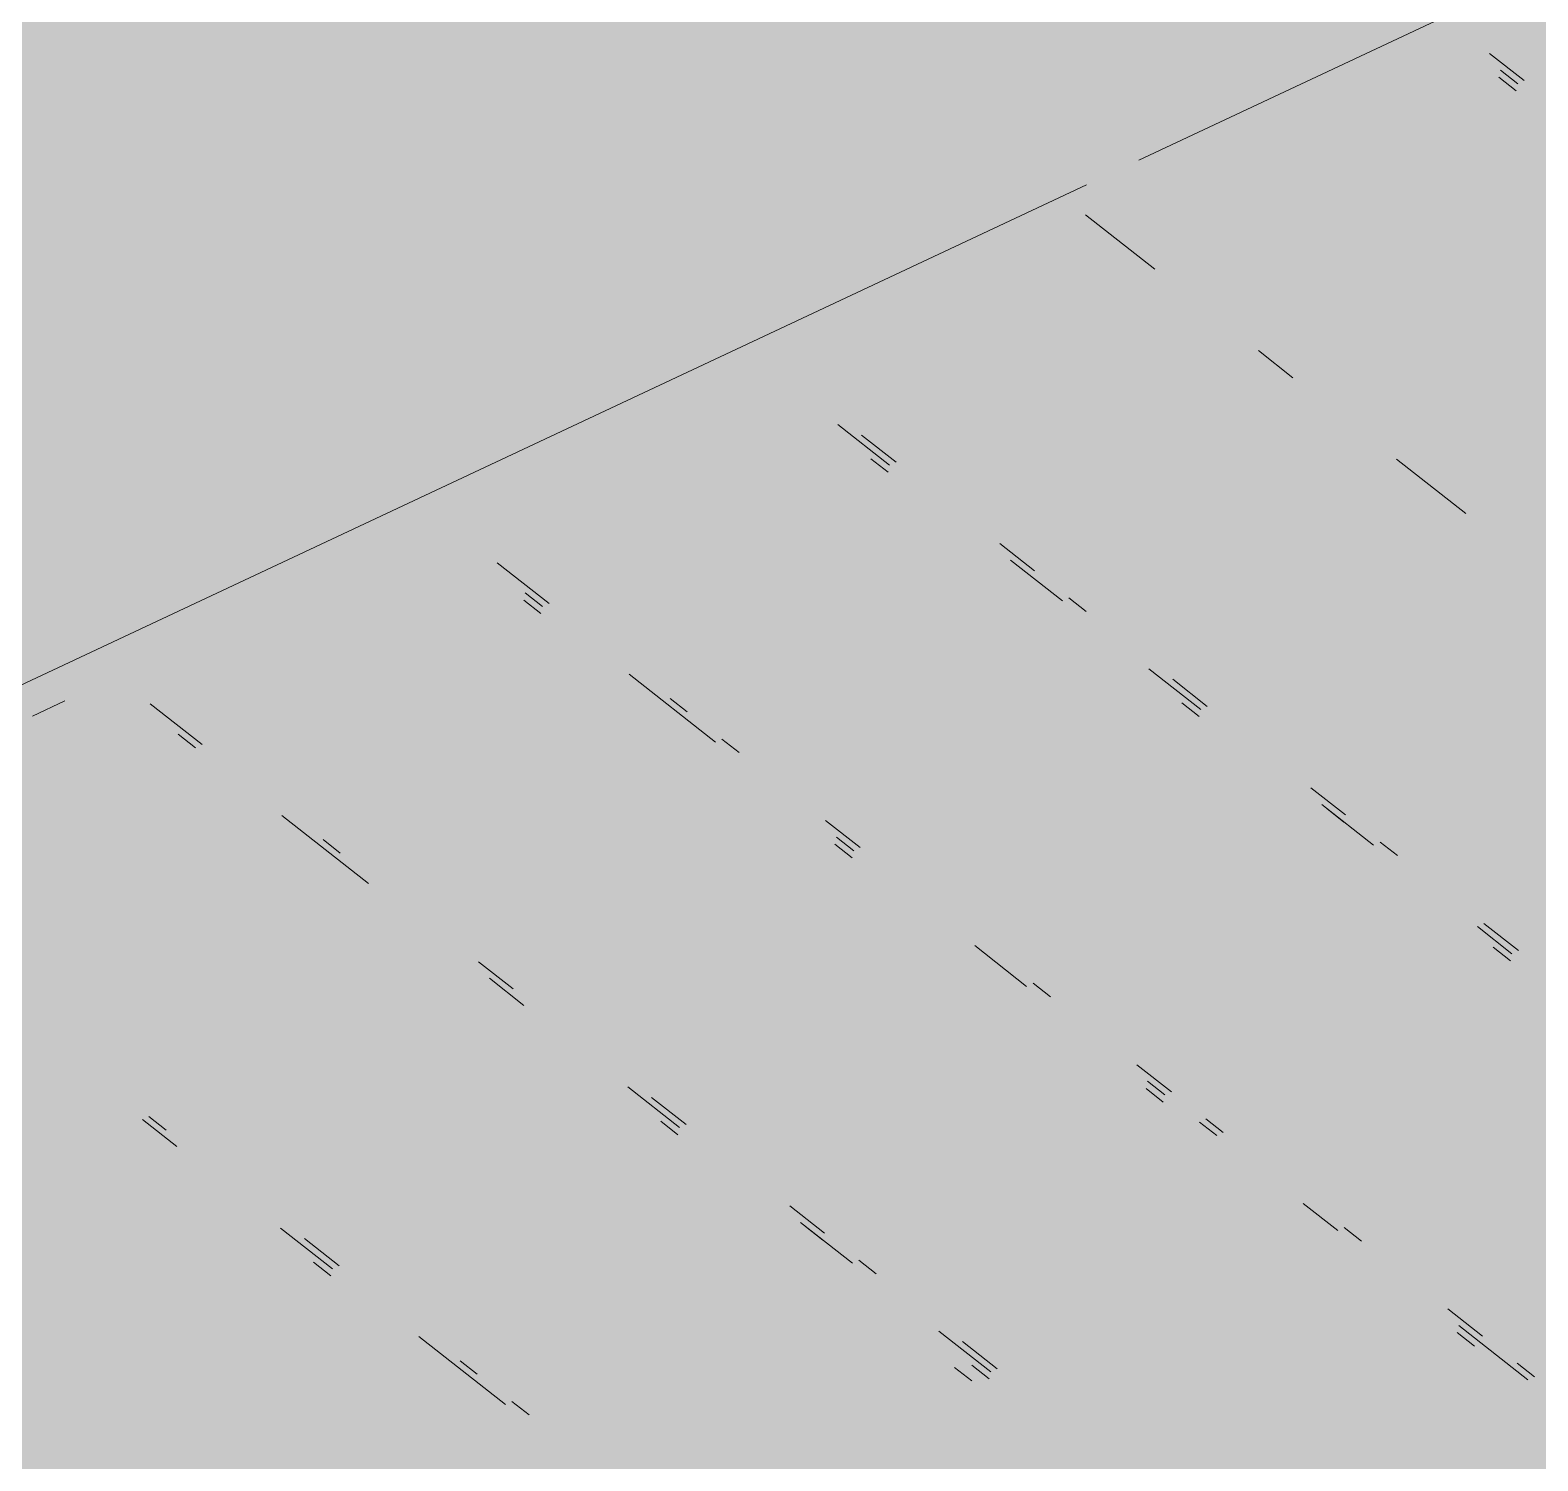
# Model space of a CAD drawing. Header units: millimetres. Extents: x 5 to 1315, y 5 to 292.
# Drawn here: x 1203.657 to 1206.563, y 88.291 to 91.049 of the extents above; entities that cross this region are included whole.
import ezdxf

# ---------------------------------------------------------------- set-up
doc = ezdxf.new("R2010")
doc.units = ezdxf.units.MM
doc.layers.add('EXISTING', color=7, linetype='Continuous')
doc.layers.add('IMAGES', color=7, linetype='Continuous')

# ---------------------------------------------------------------- blocks, each defined once
blk = doc.blocks.new('SHEET_03')
at = {"layer": 'EXISTING', "color": 250, "lineweight": 9}
for p, q in [((305.7942, 90.7988), (309.5934, 92.5824)), ((306.5369, 90.952), (306.4703, 91.0044)), ((306.5214, 90.9325), (306.4881, 90.9586)), ((306.4911, 90.9723), (306.5244, 90.9462)), ((301.9558, 88.9968), (305.693, 90.7513)), ((305.6912, 90.693), (305.8245, 90.5884)), ((306.0244, 90.4314), (306.0911, 90.3791)), ((305.2135, 90.2889), (305.3135, 90.2104)), ((305.326, 90.2163), (305.2593, 90.2686)), ((305.3104, 90.1968), (305.2771, 90.2229)), ((306.291, 90.2222), (306.4243, 90.1175)), ((305.5926, 90.007), (305.5259, 90.0594)), ((304.6569, 89.944), (304.557, 90.0225)), ((305.5468, 90.0273), (305.6467, 89.9489)), ((304.6111, 89.9643), (304.6444, 89.9382)), ((304.6414, 89.9245), (304.6081, 89.9506)), ((305.6926, 89.9286), (305.6592, 89.9547)), ((305.8134, 89.8181), (305.9134, 89.7396)), ((304.8111, 89.8074), (304.9777, 89.6766)), ((305.9259, 89.7454), (305.8592, 89.7978)), ((304.9235, 89.7347), (304.8902, 89.7609)), ((303.661, 89.7266), (303.7234, 89.7559)), ((303.9879, 89.6717), (303.8879, 89.7502)), ((305.9103, 89.7259), (305.877, 89.7521)), ((303.9421, 89.692), (303.9754, 89.6659)), ((305.0235, 89.6563), (304.9902, 89.6824)), ((306.1925, 89.5362), (306.1258, 89.5885)), ((306.1466, 89.5565), (306.2466, 89.478)), ((304.142, 89.5351), (304.3087, 89.4043)), ((305.2568, 89.4732), (305.1902, 89.5255)), ((306.1894, 89.5225), (306.1561, 89.5486)), ((304.2545, 89.4625), (304.2212, 89.4886)), ((305.2413, 89.4536), (305.2079, 89.4798)), ((305.211, 89.4935), (305.2443, 89.4673)), ((306.2924, 89.4577), (306.2591, 89.4839)), ((306.5257, 89.2746), (306.4591, 89.3269)), ((306.4466, 89.321), (306.5132, 89.2687)), ((305.4776, 89.2842), (305.5776, 89.2057)), ((306.5102, 89.255), (306.4769, 89.2812)), ((304.5878, 89.2009), (304.5211, 89.2532)), ((304.542, 89.2212), (304.6086, 89.1688)), ((305.6234, 89.1854), (305.5901, 89.2116)), ((305.8567, 89.0023), (305.79, 89.0546)), ((304.8086, 89.0119), (304.9086, 88.9334)), ((305.8411, 88.9827), (305.8078, 89.0089)), ((305.8109, 89.0226), (305.8442, 88.9964)), ((304.921, 88.9393), (304.8544, 88.9916)), ((303.8729, 88.9489), (303.9396, 88.8966)), ((303.9187, 88.9286), (303.8854, 88.9547)), ((304.9055, 88.9197), (304.8722, 88.9459)), ((305.9109, 88.9441), (305.9442, 88.918)), ((305.9567, 88.9238), (305.9233, 88.95)), ((305.1877, 88.73), (305.121, 88.7823)), ((306.1108, 88.7872), (306.1775, 88.7348)), ((305.1418, 88.7503), (305.2418, 88.6718)), ((305.1846, 88.7163), (305.1513, 88.7425)), ((306.2233, 88.7145), (306.19, 88.7407)), ((304.1395, 88.7396), (304.2395, 88.6611)), ((304.252, 88.667), (304.1854, 88.7193)), ((304.2365, 88.6474), (304.2031, 88.6736)), ((305.2876, 88.6515), (305.2543, 88.6777)), ((306.4566, 88.5314), (306.3899, 88.5838)), ((305.4085, 88.541), (305.5084, 88.4626)), ((306.441, 88.5119), (306.4077, 88.538)), ((306.4108, 88.5517), (306.5441, 88.4471)), ((304.4062, 88.5303), (304.5728, 88.3995)), ((305.5209, 88.4684), (305.4543, 88.5207)), ((304.5186, 88.4577), (304.4853, 88.4839)), ((306.5566, 88.453), (306.5232, 88.4791)), ((305.4717, 88.4448), (305.4384, 88.4709)), ((305.5054, 88.4489), (305.472, 88.475)), ((304.6186, 88.3792), (304.5853, 88.4054))]:
    blk.add_line(p, q, dxfattribs=at)
at = {"layer": 'IMAGES', "color": 7}
for points in [[(302.6327, 91.0014), (306.0055, 91.0014), (302.6327, 91.0978), (306.0055, 91.0978)], [(306.0055, 90.905), (306.1018, 90.905), (306.0055, 91.0978), (306.1018, 91.0978)], [(306.1018, 91.0014), (306.1982, 91.0014), (306.1018, 91.0978), (306.1982, 91.0978)], [(306.1982, 91.0014), (306.2945, 91.0014), (306.1982, 91.0978), (306.2945, 91.0978)], [(306.2945, 91.0014), (306.3909, 91.0014), (306.2945, 91.0978), (306.3909, 91.0978)], [(306.3909, 91.0014), (306.4873, 91.0014), (306.3909, 91.0978), (306.4873, 91.0978)], [(306.4873, 91.0014), (306.5836, 91.0014), (306.4873, 91.0978), (306.5836, 91.0978)], [(302.3436, 90.905), (305.62, 90.905), (302.3436, 91.0014), (305.62, 91.0014)], [(305.62, 90.905), (305.7164, 90.905), (305.62, 91.0014), (305.7164, 91.0014)], [(305.7164, 90.905), (305.8127, 90.905), (305.7164, 91.0014), (305.8127, 91.0014)], [(305.8127, 90.905), (305.9091, 90.905), (305.8127, 91.0014), (305.9091, 91.0014)], [(305.9091, 90.905), (306.0055, 90.905), (305.9091, 91.0014), (306.0055, 91.0014)], [(306.1018, 90.905), (306.1982, 90.905), (306.1018, 91.0014), (306.1982, 91.0014)], [(306.1982, 90.905), (306.2945, 90.905), (306.1982, 91.0014), (306.2945, 91.0014)], [(306.2945, 90.905), (306.4873, 90.905), (306.2945, 91.0014), (306.4873, 91.0014)], [(306.4873, 90.905), (306.5836, 90.905), (306.4873, 91.0014), (306.5836, 91.0014)], [(302.2473, 90.8086), (305.4273, 90.8086), (302.2473, 90.905), (305.4273, 90.905)], [(305.4273, 90.8086), (305.5236, 90.8086), (305.4273, 90.905), (305.5236, 90.905)], [(305.5236, 90.8086), (305.62, 90.8086), (305.5236, 90.905), (305.62, 90.905)], [(305.62, 90.8086), (305.7164, 90.8086), (305.62, 90.905), (305.7164, 90.905)], [(305.7164, 90.8086), (305.8127, 90.8086), (305.7164, 90.905), (305.8127, 90.905)], [(305.8127, 90.8086), (305.9091, 90.8086), (305.8127, 90.905), (305.9091, 90.905)], [(305.9091, 90.8086), (306.0055, 90.8086), (305.9091, 90.905), (306.0055, 90.905)], [(306.0055, 90.8086), (306.1018, 90.8086), (306.0055, 90.905), (306.1018, 90.905)], [(306.1018, 90.8086), (306.1982, 90.8086), (306.1018, 90.905), (306.1982, 90.905)], [(306.1982, 90.8086), (306.2945, 90.8086), (306.1982, 90.905), (306.2945, 90.905)], [(306.2945, 90.8086), (306.4873, 90.8086), (306.2945, 90.905), (306.4873, 90.905)], [(306.4873, 90.8086), (306.5836, 90.8086), (306.4873, 90.905), (306.5836, 90.905)], [(302.0545, 90.7122), (305.2345, 90.7122), (302.0545, 90.8086), (305.2345, 90.8086)], [(305.2345, 90.7122), (305.3309, 90.7122), (305.2345, 90.8086), (305.3309, 90.8086)], [(305.3309, 90.7122), (305.4273, 90.7122), (305.3309, 90.8086), (305.4273, 90.8086)], [(305.4273, 90.7122), (305.5236, 90.7122), (305.4273, 90.8086), (305.5236, 90.8086)], [(305.5236, 90.7122), (305.62, 90.7122), (305.5236, 90.8086), (305.62, 90.8086)], [(305.62, 90.7122), (305.7164, 90.7122), (305.62, 90.8086), (305.7164, 90.8086)], [(305.7164, 90.7122), (305.8127, 90.7122), (305.7164, 90.8086), (305.8127, 90.8086)], [(305.8127, 90.5194), (305.9091, 90.5194), (305.8127, 90.8086), (305.9091, 90.8086)], [(305.9091, 90.7122), (306.0055, 90.7122), (305.9091, 90.8086), (306.0055, 90.8086)], [(306.0055, 90.7122), (306.1018, 90.7122), (306.0055, 90.8086), (306.1018, 90.8086)], [(306.1018, 90.7122), (306.1982, 90.7122), (306.1018, 90.8086), (306.1982, 90.8086)], [(306.1982, 90.6158), (306.68, 90.6158), (306.1982, 90.8086), (306.68, 90.8086)], [(301.7655, 90.6158), (305.0418, 90.6158), (301.7655, 90.7122), (305.0418, 90.7122)], [(305.0418, 90.6158), (305.2345, 90.6158), (305.0418, 90.7122), (305.2345, 90.7122)], [(305.2345, 90.6158), (305.3309, 90.6158), (305.2345, 90.7122), (305.3309, 90.7122)], [(305.3309, 90.6158), (305.4273, 90.6158), (305.3309, 90.7122), (305.4273, 90.7122)], [(305.4273, 90.6158), (305.5236, 90.6158), (305.4273, 90.7122), (305.5236, 90.7122)], [(305.5236, 90.6158), (305.62, 90.6158), (305.5236, 90.7122), (305.62, 90.7122)], [(305.62, 90.6158), (305.7164, 90.6158), (305.62, 90.7122), (305.7164, 90.7122)], [(305.7164, 90.6158), (305.8127, 90.6158), (305.7164, 90.7122), (305.8127, 90.7122)], [(305.9091, 90.6158), (306.0055, 90.6158), (305.9091, 90.7122), (306.0055, 90.7122)], [(306.0055, 90.6158), (306.1982, 90.6158), (306.0055, 90.7122), (306.1982, 90.7122)], [(301.6691, 90.5194), (304.8491, 90.5194), (301.6691, 90.6158), (304.8491, 90.6158)], [(304.8491, 90.5194), (304.9455, 90.5194), (304.8491, 90.6158), (304.9455, 90.6158)], [(304.9455, 90.5194), (305.0418, 90.5194), (304.9455, 90.6158), (305.0418, 90.6158)], [(305.0418, 90.5194), (305.1382, 90.5194), (305.0418, 90.6158), (305.1382, 90.6158)], [(305.1382, 90.5194), (305.2345, 90.5194), (305.1382, 90.6158), (305.2345, 90.6158)], [(305.2345, 90.5194), (305.3309, 90.5194), (305.2345, 90.6158), (305.3309, 90.6158)], [(305.3309, 90.5194), (305.4273, 90.5194), (305.3309, 90.6158), (305.4273, 90.6158)], [(305.4273, 90.5194), (305.62, 90.5194), (305.4273, 90.6158), (305.62, 90.6158)], [(305.62, 90.5194), (305.7164, 90.5194), (305.62, 90.6158), (305.7164, 90.6158)], [(305.7164, 90.5194), (305.8127, 90.5194), (305.7164, 90.6158), (305.8127, 90.6158)], [(305.9091, 90.5194), (306.0055, 90.5194), (305.9091, 90.6158), (306.0055, 90.6158)], [(306.0055, 90.5194), (306.1982, 90.5194), (306.0055, 90.6158), (306.1982, 90.6158)], [(306.1982, 90.5194), (306.2945, 90.5194), (306.1982, 90.6158), (306.2945, 90.6158)], [(306.2945, 90.5194), (306.7764, 90.5194), (306.2945, 90.6158), (306.7764, 90.6158)], [(301.38, 90.423), (304.6564, 90.423), (301.38, 90.5194), (304.6564, 90.5194)], [(304.6564, 90.423), (304.7527, 90.423), (304.6564, 90.5194), (304.7527, 90.5194)], [(304.7527, 90.423), (304.8491, 90.423), (304.7527, 90.5194), (304.8491, 90.5194)], [(304.8491, 90.423), (304.9455, 90.423), (304.8491, 90.5194), (304.9455, 90.5194)], [(304.9455, 90.423), (305.0418, 90.423), (304.9455, 90.5194), (305.0418, 90.5194)], [(305.0418, 90.423), (305.1382, 90.423), (305.0418, 90.5194), (305.1382, 90.5194)], [(305.1382, 90.423), (305.2345, 90.423), (305.1382, 90.5194), (305.2345, 90.5194)], [(305.2345, 90.423), (305.3309, 90.423), (305.2345, 90.5194), (305.3309, 90.5194)], [(305.3309, 90.423), (305.4273, 90.423), (305.3309, 90.5194), (305.4273, 90.5194)], [(305.4273, 90.423), (305.62, 90.423), (305.4273, 90.5194), (305.62, 90.5194)], [(305.62, 90.423), (305.7164, 90.423), (305.62, 90.5194), (305.7164, 90.5194)], [(305.7164, 90.423), (305.8127, 90.423), (305.7164, 90.5194), (305.8127, 90.5194)], [(305.8127, 90.423), (305.9091, 90.423), (305.8127, 90.5194), (305.9091, 90.5194)], [(305.9091, 90.423), (306.0055, 90.423), (305.9091, 90.5194), (306.0055, 90.5194)], [(306.0055, 90.423), (306.1018, 90.423), (306.0055, 90.5194), (306.1018, 90.5194)], [(306.1018, 90.423), (306.1982, 90.423), (306.1018, 90.5194), (306.1982, 90.5194)], [(306.1982, 90.423), (306.2945, 90.423), (306.1982, 90.5194), (306.2945, 90.5194)], [(306.2945, 90.423), (306.4873, 90.423), (306.2945, 90.5194), (306.4873, 90.5194)], [(306.4873, 90.423), (306.8727, 90.423), (306.4873, 90.5194), (306.8727, 90.5194)], [(301.1873, 90.3266), (304.4636, 90.3266), (301.1873, 90.423), (304.4636, 90.423)], [(304.4636, 90.3266), (304.56, 90.3266), (304.4636, 90.423), (304.56, 90.423)], [(304.56, 90.3266), (304.6564, 90.3266), (304.56, 90.423), (304.6564, 90.423)], [(304.6564, 90.3266), (304.7527, 90.3266), (304.6564, 90.423), (304.7527, 90.423)], [(304.7527, 90.3266), (304.8491, 90.3266), (304.7527, 90.423), (304.8491, 90.423)], [(304.8491, 90.3266), (304.9455, 90.3266), (304.8491, 90.423), (304.9455, 90.423)], [(304.9455, 90.3266), (305.0418, 90.3266), (304.9455, 90.423), (305.0418, 90.423)], [(305.0418, 90.3266), (305.1382, 90.3266), (305.0418, 90.423), (305.1382, 90.423)], [(305.1382, 90.3266), (305.2345, 90.3266), (305.1382, 90.423), (305.2345, 90.423)], [(305.2345, 90.3266), (305.4273, 90.3266), (305.2345, 90.423), (305.4273, 90.423)], [(305.4273, 90.3266), (305.8127, 90.3266), (305.4273, 90.423), (305.8127, 90.423)], [(305.8127, 90.3266), (305.9091, 90.3266), (305.8127, 90.423), (305.9091, 90.423)], [(305.9091, 90.3266), (306.0055, 90.3266), (305.9091, 90.423), (306.0055, 90.423)], [(306.0055, 90.3266), (306.1018, 90.3266), (306.0055, 90.423), (306.1018, 90.423)], [(306.1018, 90.3266), (306.1982, 90.3266), (306.1018, 90.423), (306.1982, 90.423)], [(306.1982, 90.3266), (306.2945, 90.3266), (306.1982, 90.423), (306.2945, 90.423)], [(306.2945, 90.3266), (306.3909, 90.3266), (306.2945, 90.423), (306.3909, 90.423)], [(306.3909, 90.3266), (306.4873, 90.3266), (306.3909, 90.423), (306.4873, 90.423)], [(306.4873, 90.3266), (306.5836, 90.3266), (306.4873, 90.423), (306.5836, 90.423)], [(300.9945, 90.2302), (304.1745, 90.2302), (300.9945, 90.3266), (304.1745, 90.3266)], [(304.1745, 90.2302), (304.2709, 90.2302), (304.1745, 90.3266), (304.2709, 90.3266)], [(304.2709, 90.2302), (304.3673, 90.2302), (304.2709, 90.3266), (304.3673, 90.3266)], [(304.3673, 90.2302), (304.4636, 90.2302), (304.3673, 90.3266), (304.4636, 90.3266)], [(304.4636, 90.2302), (304.6564, 90.2302), (304.4636, 90.3266), (304.6564, 90.3266)], [(304.6564, 90.2302), (304.7527, 90.2302), (304.6564, 90.3266), (304.7527, 90.3266)], [(304.7527, 90.2302), (304.8491, 90.2302), (304.7527, 90.3266), (304.8491, 90.3266)], [(304.8491, 90.2302), (304.9455, 90.2302), (304.8491, 90.3266), (304.9455, 90.3266)], [(304.9455, 90.2302), (305.0418, 90.2302), (304.9455, 90.3266), (305.0418, 90.3266)], [(305.0418, 90.2302), (305.1382, 90.2302), (305.0418, 90.3266), (305.1382, 90.3266)], [(305.1382, 90.2302), (305.3309, 90.2302), (305.1382, 90.3266), (305.3309, 90.3266)], [(305.3309, 90.2302), (305.4273, 90.2302), (305.3309, 90.3266), (305.4273, 90.3266)], [(305.4273, 90.2302), (305.9091, 90.2302), (305.4273, 90.3266), (305.9091, 90.3266)], [(305.9091, 90.2302), (306.0055, 90.2302), (305.9091, 90.3266), (306.0055, 90.3266)], [(306.0055, 90.2302), (306.1018, 90.2302), (306.0055, 90.3266), (306.1018, 90.3266)], [(306.1018, 90.2302), (306.1982, 90.2302), (306.1018, 90.3266), (306.1982, 90.3266)], [(306.1982, 90.2302), (306.4873, 90.2302), (306.1982, 90.3266), (306.4873, 90.3266)], [(306.4873, 90.2302), (306.5836, 90.2302), (306.4873, 90.3266), (306.5836, 90.3266)], [(300.8018, 90.1338), (303.9818, 90.1338), (300.8018, 90.2302), (303.9818, 90.2302)], [(303.9818, 90.1338), (304.0782, 90.1338), (303.9818, 90.2302), (304.0782, 90.2302)], [(304.0782, 90.1338), (304.1745, 90.1338), (304.0782, 90.2302), (304.1745, 90.2302)], [(304.1745, 90.1338), (304.2709, 90.1338), (304.1745, 90.2302), (304.2709, 90.2302)], [(304.2709, 90.1338), (304.3673, 90.1338), (304.2709, 90.2302), (304.3673, 90.2302)], [(304.3673, 90.1338), (304.4636, 90.1338), (304.3673, 90.2302), (304.4636, 90.2302)], [(304.4636, 90.1338), (304.56, 90.1338), (304.4636, 90.2302), (304.56, 90.2302)], [(304.56, 90.1338), (304.6564, 90.1338), (304.56, 90.2302), (304.6564, 90.2302)], [(304.6564, 90.1338), (304.8491, 90.1338), (304.6564, 90.2302), (304.8491, 90.2302)], [(304.8491, 90.1338), (305.0418, 90.1338), (304.8491, 90.2302), (305.0418, 90.2302)], [(305.0418, 90.1338), (305.2345, 90.1338), (305.0418, 90.2302), (305.2345, 90.2302)], [(305.2345, 90.1338), (305.4273, 90.1338), (305.2345, 90.2302), (305.4273, 90.2302)], [(305.4273, 90.1338), (305.5236, 90.1338), (305.4273, 90.2302), (305.5236, 90.2302)], [(305.5236, 90.1338), (305.62, 90.1338), (305.5236, 90.2302), (305.62, 90.2302)], [(305.62, 90.1338), (306.1018, 90.1338), (305.62, 90.2302), (306.1018, 90.2302)], [(306.1018, 90.1338), (306.1982, 90.1338), (306.1018, 90.2302), (306.1982, 90.2302)], [(306.1982, 90.1338), (306.2945, 90.1338), (306.1982, 90.2302), (306.2945, 90.2302)], [(306.2945, 90.1338), (306.3909, 90.1338), (306.2945, 90.2302), (306.3909, 90.2302)], [(306.3909, 90.1338), (306.4873, 90.1338), (306.3909, 90.2302), (306.4873, 90.2302)], [(306.4873, 90.1338), (306.5836, 90.1338), (306.4873, 90.2302), (306.5836, 90.2302)], [(300.5127, 90.0374), (303.7891, 90.0374), (300.5127, 90.1338), (303.7891, 90.1338)], [(303.7891, 90.0374), (303.8855, 90.0374), (303.7891, 90.1338), (303.8855, 90.1338)], [(303.8855, 90.0374), (303.9818, 90.0374), (303.8855, 90.1338), (303.9818, 90.1338)], [(303.9818, 90.0374), (304.1745, 90.0374), (303.9818, 90.1338), (304.1745, 90.1338)], [(304.1745, 90.0374), (304.2709, 90.0374), (304.1745, 90.1338), (304.2709, 90.1338)], [(304.2709, 90.0374), (304.3673, 90.0374), (304.2709, 90.1338), (304.3673, 90.1338)], [(304.3673, 90.0374), (304.4636, 90.0374), (304.3673, 90.1338), (304.4636, 90.1338)], [(304.4636, 90.0374), (304.56, 90.0374), (304.4636, 90.1338), (304.56, 90.1338)], [(304.56, 90.0374), (304.6564, 90.0374), (304.56, 90.1338), (304.6564, 90.1338)], [(304.6564, 90.0374), (304.7527, 90.0374), (304.6564, 90.1338), (304.7527, 90.1338)], [(304.7527, 90.0374), (305.2345, 90.0374), (304.7527, 90.1338), (305.2345, 90.1338)], [(305.2345, 90.0374), (305.3309, 90.0374), (305.2345, 90.1338), (305.3309, 90.1338)], [(305.3309, 90.0374), (305.4273, 90.0374), (305.3309, 90.1338), (305.4273, 90.1338)], [(305.4273, 90.0374), (305.62, 90.0374), (305.4273, 90.1338), (305.62, 90.1338)], [(305.62, 90.0374), (305.7164, 90.0374), (305.62, 90.1338), (305.7164, 90.1338)], [(305.7164, 90.0374), (306.1982, 90.0374), (305.7164, 90.1338), (306.1982, 90.1338)], [(306.1982, 90.0374), (306.2945, 90.0374), (306.1982, 90.1338), (306.2945, 90.1338)], [(306.2945, 90.0374), (306.3909, 90.0374), (306.2945, 90.1338), (306.3909, 90.1338)], [(306.3909, 90.0374), (306.4873, 90.0374), (306.3909, 90.1338), (306.4873, 90.1338)], [(306.4873, 90.0374), (306.5836, 90.0374), (306.4873, 90.1338), (306.5836, 90.1338)], [(303.5964, 89.941), (303.7891, 89.941), (303.5964, 90.0374), (303.7891, 90.0374)], [(303.7891, 89.941), (303.8855, 89.941), (303.7891, 90.0374), (303.8855, 90.0374)], [(303.8855, 89.941), (304.0782, 89.941), (303.8855, 90.0374), (304.0782, 90.0374)], [(304.0782, 89.941), (304.1745, 89.941), (304.0782, 90.0374), (304.1745, 90.0374)], [(304.1745, 89.941), (304.2709, 89.941), (304.1745, 90.0374), (304.2709, 90.0374)], [(304.2709, 89.941), (304.4636, 89.941), (304.2709, 90.0374), (304.4636, 90.0374)], [(304.4636, 89.941), (304.56, 89.941), (304.4636, 90.0374), (304.56, 90.0374)], [(304.56, 89.941), (304.6564, 89.941), (304.56, 90.0374), (304.6564, 90.0374)], [(304.6564, 89.941), (304.7527, 89.941), (304.6564, 90.0374), (304.7527, 90.0374)], [(304.7527, 89.941), (304.8491, 89.941), (304.7527, 90.0374), (304.8491, 90.0374)], [(304.8491, 89.941), (305.3309, 89.941), (304.8491, 90.0374), (305.3309, 90.0374)], [(305.3309, 89.941), (305.4273, 89.941), (305.3309, 90.0374), (305.4273, 90.0374)], [(305.4273, 89.941), (305.5236, 89.941), (305.4273, 90.0374), (305.5236, 90.0374)], [(305.5236, 89.941), (305.7164, 89.941), (305.5236, 90.0374), (305.7164, 90.0374)], [(305.7164, 89.941), (305.8127, 89.941), (305.7164, 90.0374), (305.8127, 90.0374)], [(305.8127, 89.941), (306.2945, 89.941), (305.8127, 90.0374), (306.2945, 90.0374)], [(306.2945, 89.941), (306.3909, 89.941), (306.2945, 90.0374), (306.3909, 90.0374)], [(306.3909, 89.941), (306.4873, 89.941), (306.3909, 90.0374), (306.4873, 90.0374)], [(306.4873, 89.941), (306.5836, 89.941), (306.4873, 90.0374), (306.5836, 90.0374)], [(303.5964, 89.8446), (303.7891, 89.8446), (303.5964, 89.941), (303.7891, 89.941)], [(303.7891, 89.8446), (303.9818, 89.8446), (303.7891, 89.941), (303.9818, 89.941)], [(303.9818, 89.8446), (304.0782, 89.8446), (303.9818, 89.941), (304.0782, 89.941)], [(304.0782, 89.8446), (304.1745, 89.8446), (304.0782, 89.941), (304.1745, 89.941)], [(304.1745, 89.8446), (304.2709, 89.8446), (304.1745, 89.941), (304.2709, 89.941)], [(304.2709, 89.8446), (304.3673, 89.8446), (304.2709, 89.941), (304.3673, 89.941)], [(304.3673, 89.8446), (304.4636, 89.8446), (304.3673, 89.941), (304.4636, 89.941)], [(304.4636, 89.8446), (304.56, 89.8446), (304.4636, 89.941), (304.56, 89.941)], [(304.56, 89.8446), (304.7527, 89.8446), (304.56, 89.941), (304.7527, 89.941)], [(304.7527, 89.8446), (304.8491, 89.8446), (304.7527, 89.941), (304.8491, 89.941)], [(304.8491, 89.8446), (304.9455, 89.8446), (304.8491, 89.941), (304.9455, 89.941)], [(304.9455, 89.8446), (305.4273, 89.8446), (304.9455, 89.941), (305.4273, 89.941)], [(305.4273, 89.8446), (305.5236, 89.8446), (305.4273, 89.941), (305.5236, 89.941)], [(305.5236, 89.8446), (305.62, 89.8446), (305.5236, 89.941), (305.62, 89.941)], [(305.62, 89.8446), (305.8127, 89.8446), (305.62, 89.941), (305.8127, 89.941)], [(305.8127, 89.8446), (305.9091, 89.8446), (305.8127, 89.941), (305.9091, 89.941)], [(305.9091, 89.8446), (306.0055, 89.8446), (305.9091, 89.941), (306.0055, 89.941)], [(306.0055, 89.8446), (306.3909, 89.8446), (306.0055, 89.941), (306.3909, 89.941)], [(306.3909, 89.8446), (306.4873, 89.8446), (306.3909, 89.941), (306.4873, 89.941)], [(306.4873, 89.8446), (306.5836, 89.8446), (306.4873, 89.941), (306.5836, 89.941)], [(303.5964, 89.7482), (303.6927, 89.7482), (303.5964, 89.8446), (303.6927, 89.8446)], [(303.6927, 89.7482), (303.7891, 89.7482), (303.6927, 89.8446), (303.7891, 89.8446)], [(303.7891, 89.7482), (303.9818, 89.7482), (303.7891, 89.8446), (303.9818, 89.8446)], [(303.9818, 89.7482), (304.0782, 89.7482), (303.9818, 89.8446), (304.0782, 89.8446)], [(304.0782, 89.7482), (304.1745, 89.7482), (304.0782, 89.8446), (304.1745, 89.8446)], [(304.1745, 89.7482), (304.56, 89.7482), (304.1745, 89.8446), (304.56, 89.8446)], [(304.56, 89.7482), (304.6564, 89.7482), (304.56, 89.8446), (304.6564, 89.8446)], [(304.6564, 89.7482), (304.7527, 89.7482), (304.6564, 89.8446), (304.7527, 89.8446)], [(304.7527, 89.7482), (304.8491, 89.7482), (304.7527, 89.8446), (304.8491, 89.8446)], [(304.8491, 89.7482), (304.9455, 89.7482), (304.8491, 89.8446), (304.9455, 89.8446)], [(304.9455, 89.7482), (305.62, 89.7482), (304.9455, 89.8446), (305.62, 89.8446)], [(305.62, 89.7482), (305.7164, 89.7482), (305.62, 89.8446), (305.7164, 89.8446)], [(305.7164, 89.7482), (305.8127, 89.7482), (305.7164, 89.8446), (305.8127, 89.8446)], [(305.8127, 89.7482), (305.9091, 89.7482), (305.8127, 89.8446), (305.9091, 89.8446)], [(305.9091, 89.7482), (306.0055, 89.7482), (305.9091, 89.8446), (306.0055, 89.8446)], [(306.0055, 89.7482), (306.1018, 89.7482), (306.0055, 89.8446), (306.1018, 89.8446)], [(306.1018, 89.7482), (306.5836, 89.7482), (306.1018, 89.8446), (306.5836, 89.8446)], [(303.5964, 89.6518), (303.6927, 89.6518), (303.5964, 89.7482), (303.6927, 89.7482)], [(303.6927, 89.6518), (303.7891, 89.6518), (303.6927, 89.7482), (303.7891, 89.7482)], [(303.7891, 89.6518), (303.8855, 89.6518), (303.7891, 89.7482), (303.8855, 89.7482)], [(303.8855, 89.6518), (303.9818, 89.6518), (303.8855, 89.7482), (303.9818, 89.7482)], [(303.9818, 89.6518), (304.0782, 89.6518), (303.9818, 89.7482), (304.0782, 89.7482)], [(304.0782, 89.6518), (304.1745, 89.6518), (304.0782, 89.7482), (304.1745, 89.7482)], [(304.1745, 89.6518), (304.8491, 89.6518), (304.1745, 89.7482), (304.8491, 89.7482)], [(304.8491, 89.6518), (305.0418, 89.6518), (304.8491, 89.7482), (305.0418, 89.7482)], [(305.0418, 89.6518), (305.1382, 89.6518), (305.0418, 89.7482), (305.1382, 89.7482)], [(305.1382, 89.6518), (305.2345, 89.6518), (305.1382, 89.7482), (305.2345, 89.7482)], [(305.2345, 89.6518), (305.7164, 89.6518), (305.2345, 89.7482), (305.7164, 89.7482)], [(305.7164, 89.6518), (305.8127, 89.6518), (305.7164, 89.7482), (305.8127, 89.7482)], [(305.8127, 89.6518), (305.9091, 89.6518), (305.8127, 89.7482), (305.9091, 89.7482)], [(305.9091, 89.6518), (306.0055, 89.6518), (305.9091, 89.7482), (306.0055, 89.7482)], [(306.0055, 89.6518), (306.1018, 89.6518), (306.0055, 89.7482), (306.1018, 89.7482)], [(306.1018, 89.6518), (306.1982, 89.6518), (306.1018, 89.7482), (306.1982, 89.7482)], [(306.1982, 89.6518), (306.68, 89.6518), (306.1982, 89.7482), (306.68, 89.7482)], [(303.5964, 89.5554), (303.6927, 89.5554), (303.5964, 89.6518), (303.6927, 89.6518)], [(303.6927, 89.5554), (303.7891, 89.5554), (303.6927, 89.6518), (303.7891, 89.6518)], [(303.7891, 89.5554), (303.8855, 89.5554), (303.7891, 89.6518), (303.8855, 89.6518)], [(303.8855, 89.5554), (303.9818, 89.5554), (303.8855, 89.6518), (303.9818, 89.6518)], [(303.9818, 89.5554), (304.0782, 89.5554), (303.9818, 89.6518), (304.0782, 89.6518)], [(304.0782, 89.5554), (304.1745, 89.5554), (304.0782, 89.6518), (304.1745, 89.6518)], [(304.1745, 89.5554), (304.2709, 89.5554), (304.1745, 89.6518), (304.2709, 89.6518)], [(304.2709, 89.5554), (304.3673, 89.5554), (304.2709, 89.6518), (304.3673, 89.6518)], [(304.3673, 89.5554), (304.8491, 89.5554), (304.3673, 89.6518), (304.8491, 89.6518)], [(304.8491, 89.5554), (304.9455, 89.5554), (304.8491, 89.6518), (304.9455, 89.6518)], [(304.9455, 89.5554), (305.0418, 89.5554), (304.9455, 89.6518), (305.0418, 89.6518)], [(305.0418, 89.5554), (305.1382, 89.5554), (305.0418, 89.6518), (305.1382, 89.6518)], [(305.1382, 89.5554), (305.2345, 89.5554), (305.1382, 89.6518), (305.2345, 89.6518)], [(305.2345, 89.5554), (305.8127, 89.5554), (305.2345, 89.6518), (305.8127, 89.6518)], [(305.8127, 89.5554), (305.9091, 89.5554), (305.8127, 89.6518), (305.9091, 89.6518)], [(305.9091, 89.5554), (306.0055, 89.5554), (305.9091, 89.6518), (306.0055, 89.6518)], [(306.0055, 89.5554), (306.1982, 89.5554), (306.0055, 89.6518), (306.1982, 89.6518)], [(306.1982, 89.5554), (306.2945, 89.5554), (306.1982, 89.6518), (306.2945, 89.6518)], [(306.2945, 89.5554), (306.3909, 89.5554), (306.2945, 89.6518), (306.3909, 89.6518)], [(306.3909, 89.5554), (306.8727, 89.5554), (306.3909, 89.6518), (306.8727, 89.6518)], [(303.5964, 89.4589), (303.7891, 89.4589), (303.5964, 89.5554), (303.7891, 89.5554)], [(303.7891, 89.4589), (303.8855, 89.4589), (303.7891, 89.5554), (303.8855, 89.5554)], [(303.8855, 89.4589), (303.9818, 89.4589), (303.8855, 89.5554), (303.9818, 89.5554)], [(303.9818, 89.4589), (304.0782, 89.4589), (303.9818, 89.5554), (304.0782, 89.5554)], [(304.0782, 89.4589), (304.1745, 89.4589), (304.0782, 89.5554), (304.1745, 89.5554)], [(304.1745, 89.4589), (304.2709, 89.4589), (304.1745, 89.5554), (304.2709, 89.5554)], [(304.2709, 89.4589), (304.3673, 89.4589), (304.2709, 89.5554), (304.3673, 89.5554)], [(304.3673, 89.4589), (304.4636, 89.4589), (304.3673, 89.5554), (304.4636, 89.5554)], [(304.4636, 89.4589), (304.9455, 89.4589), (304.4636, 89.5554), (304.9455, 89.5554)], [(304.9455, 89.4589), (305.0418, 89.4589), (304.9455, 89.5554), (305.0418, 89.5554)], [(305.0418, 89.4589), (305.1382, 89.4589), (305.0418, 89.5554), (305.1382, 89.5554)], [(305.1382, 89.4589), (305.3309, 89.4589), (305.1382, 89.5554), (305.3309, 89.5554)], [(305.3309, 89.4589), (305.4273, 89.4589), (305.3309, 89.5554), (305.4273, 89.5554)], [(305.4273, 89.4589), (306.0055, 89.4589), (305.4273, 89.5554), (306.0055, 89.5554)], [(306.0055, 89.4589), (306.1018, 89.4589), (306.0055, 89.5554), (306.1018, 89.5554)], [(306.1018, 89.4589), (306.2945, 89.4589), (306.1018, 89.5554), (306.2945, 89.5554)], [(306.2945, 89.4589), (306.3909, 89.4589), (306.2945, 89.5554), (306.3909, 89.5554)], [(306.3909, 89.4589), (306.4873, 89.4589), (306.3909, 89.5554), (306.4873, 89.5554)], [(306.4873, 89.4589), (306.9691, 89.4589), (306.4873, 89.5554), (306.9691, 89.5554)], [(303.5964, 89.3625), (303.8855, 89.3625), (303.5964, 89.4589), (303.8855, 89.4589)], [(303.8855, 89.3625), (303.9818, 89.3625), (303.8855, 89.4589), (303.9818, 89.4589)], [(303.9818, 89.3625), (304.0782, 89.3625), (303.9818, 89.4589), (304.0782, 89.4589)], [(304.0782, 89.3625), (304.1745, 89.3625), (304.0782, 89.4589), (304.1745, 89.4589)], [(304.1745, 89.3625), (304.2709, 89.3625), (304.1745, 89.4589), (304.2709, 89.4589)], [(304.2709, 89.3625), (304.3673, 89.3625), (304.2709, 89.4589), (304.3673, 89.4589)], [(304.3673, 89.3625), (304.4636, 89.3625), (304.3673, 89.4589), (304.4636, 89.4589)], [(304.4636, 89.3625), (304.56, 89.3625), (304.4636, 89.4589), (304.56, 89.4589)], [(304.56, 89.3625), (305.0418, 89.3625), (304.56, 89.4589), (305.0418, 89.4589)], [(305.0418, 89.3625), (305.1382, 89.3625), (305.0418, 89.4589), (305.1382, 89.4589)], [(305.1382, 89.3625), (305.2345, 89.3625), (305.1382, 89.4589), (305.2345, 89.4589)], [(305.2345, 89.3625), (305.4273, 89.3625), (305.2345, 89.4589), (305.4273, 89.4589)], [(305.4273, 89.3625), (305.62, 89.3625), (305.4273, 89.4589), (305.62, 89.4589)], [(305.62, 89.3625), (306.1018, 89.3625), (305.62, 89.4589), (306.1018, 89.4589)], [(306.1018, 89.3625), (306.1982, 89.3625), (306.1018, 89.4589), (306.1982, 89.4589)], [(306.1982, 89.3625), (306.3909, 89.3625), (306.1982, 89.4589), (306.3909, 89.4589)], [(306.3909, 89.3625), (306.4873, 89.3625), (306.3909, 89.4589), (306.4873, 89.4589)], [(306.4873, 89.3625), (306.5836, 89.3625), (306.4873, 89.4589), (306.5836, 89.4589)], [(303.5964, 89.2661), (303.6927, 89.2661), (303.5964, 89.3625), (303.6927, 89.3625)], [(303.6927, 89.2661), (303.8855, 89.2661), (303.6927, 89.3625), (303.8855, 89.3625)], [(303.8855, 89.2661), (303.9818, 89.2661), (303.8855, 89.3625), (303.9818, 89.3625)], [(303.9818, 89.2661), (304.0782, 89.2661), (303.9818, 89.3625), (304.0782, 89.3625)], [(304.0782, 89.2661), (304.1745, 89.2661), (304.0782, 89.3625), (304.1745, 89.3625)], [(304.1745, 89.2661), (304.2709, 89.2661), (304.1745, 89.3625), (304.2709, 89.3625)], [(304.2709, 89.2661), (304.3673, 89.2661), (304.2709, 89.3625), (304.3673, 89.3625)], [(304.3673, 89.2661), (304.4636, 89.2661), (304.3673, 89.3625), (304.4636, 89.3625)], [(304.4636, 89.2661), (304.56, 89.2661), (304.4636, 89.3625), (304.56, 89.3625)], [(304.56, 89.2661), (304.6564, 89.2661), (304.56, 89.3625), (304.6564, 89.3625)], [(304.6564, 89.2661), (305.1382, 89.2661), (304.6564, 89.3625), (305.1382, 89.3625)], [(305.1382, 89.2661), (305.2345, 89.2661), (305.1382, 89.3625), (305.2345, 89.3625)], [(305.2345, 89.2661), (305.3309, 89.2661), (305.2345, 89.3625), (305.3309, 89.3625)], [(305.3309, 89.2661), (305.5236, 89.2661), (305.3309, 89.3625), (305.5236, 89.3625)], [(305.5236, 89.2661), (305.62, 89.2661), (305.5236, 89.3625), (305.62, 89.3625)], [(305.62, 89.2661), (305.7164, 89.2661), (305.62, 89.3625), (305.7164, 89.3625)], [(305.7164, 89.2661), (306.1982, 89.2661), (305.7164, 89.3625), (306.1982, 89.3625)], [(306.1982, 89.2661), (306.2945, 89.2661), (306.1982, 89.3625), (306.2945, 89.3625)], [(306.2945, 89.2661), (306.3909, 89.2661), (306.2945, 89.3625), (306.3909, 89.3625)], [(306.3909, 89.2661), (306.4873, 89.2661), (306.3909, 89.3625), (306.4873, 89.3625)], [(306.4873, 89.2661), (306.5836, 89.2661), (306.4873, 89.3625), (306.5836, 89.3625)], [(303.5964, 89.1697), (303.6927, 89.1697), (303.5964, 89.2661), (303.6927, 89.2661)], [(303.6927, 89.1697), (303.7891, 89.1697), (303.6927, 89.2661), (303.7891, 89.2661)], [(303.7891, 89.1697), (304.0782, 89.1697), (303.7891, 89.2661), (304.0782, 89.2661)], [(304.0782, 89.1697), (304.1745, 89.1697), (304.0782, 89.2661), (304.1745, 89.2661)], [(304.1745, 89.1697), (304.2709, 89.1697), (304.1745, 89.2661), (304.2709, 89.2661)], [(304.2709, 89.1697), (304.3673, 89.1697), (304.2709, 89.2661), (304.3673, 89.2661)], [(304.3673, 89.1697), (304.4636, 89.1697), (304.3673, 89.2661), (304.4636, 89.2661)], [(304.4636, 89.1697), (304.56, 89.1697), (304.4636, 89.2661), (304.56, 89.2661)], [(304.56, 89.1697), (304.6564, 89.1697), (304.56, 89.2661), (304.6564, 89.2661)], [(304.6564, 89.1697), (304.7527, 89.1697), (304.6564, 89.2661), (304.7527, 89.2661)], [(304.7527, 89.1697), (305.3309, 89.1697), (304.7527, 89.2661), (305.3309, 89.2661)], [(305.3309, 89.1697), (305.4273, 89.1697), (305.3309, 89.2661), (305.4273, 89.2661)], [(305.4273, 89.1697), (305.5236, 89.1697), (305.4273, 89.2661), (305.5236, 89.2661)], [(305.5236, 89.1697), (305.62, 89.1697), (305.5236, 89.2661), (305.62, 89.2661)], [(305.62, 89.1697), (305.7164, 89.1697), (305.62, 89.2661), (305.7164, 89.2661)], [(305.7164, 89.1697), (305.8127, 89.1697), (305.7164, 89.2661), (305.8127, 89.2661)], [(305.8127, 89.1697), (306.2945, 89.1697), (305.8127, 89.2661), (306.2945, 89.2661)], [(306.2945, 89.1697), (306.3909, 89.1697), (306.2945, 89.2661), (306.3909, 89.2661)], [(306.3909, 89.1697), (306.4873, 89.1697), (306.3909, 89.2661), (306.4873, 89.2661)], [(306.4873, 89.1697), (306.68, 89.1697), (306.4873, 89.2661), (306.68, 89.2661)], [(303.5964, 89.0733), (303.6927, 89.0733), (303.5964, 89.1697), (303.6927, 89.1697)], [(303.6927, 89.0733), (303.7891, 89.0733), (303.6927, 89.1697), (303.7891, 89.1697)], [(303.7891, 89.0733), (303.8855, 89.0733), (303.7891, 89.1697), (303.8855, 89.1697)], [(303.8855, 89.0733), (304.1745, 89.0733), (303.8855, 89.1697), (304.1745, 89.1697)], [(304.1745, 89.0733), (304.3673, 89.0733), (304.1745, 89.1697), (304.3673, 89.1697)], [(304.3673, 89.0733), (304.4636, 89.0733), (304.3673, 89.1697), (304.4636, 89.1697)], [(304.4636, 89.0733), (304.56, 89.0733), (304.4636, 89.1697), (304.56, 89.1697)], [(304.56, 89.0733), (304.6564, 89.0733), (304.56, 89.1697), (304.6564, 89.1697)], [(304.6564, 89.0733), (304.7527, 89.0733), (304.6564, 89.1697), (304.7527, 89.1697)], [(304.7527, 89.0733), (304.8491, 89.0733), (304.7527, 89.1697), (304.8491, 89.1697)], [(304.8491, 89.0733), (304.9455, 89.0733), (304.8491, 89.1697), (304.9455, 89.1697)], [(304.9455, 89.0733), (305.4273, 89.0733), (304.9455, 89.1697), (305.4273, 89.1697)], [(305.4273, 89.0733), (305.5236, 89.0733), (305.4273, 89.1697), (305.5236, 89.1697)], [(305.5236, 89.0733), (305.62, 89.0733), (305.5236, 89.1697), (305.62, 89.1697)], [(305.62, 89.0733), (305.7164, 89.0733), (305.62, 89.1697), (305.7164, 89.1697)], [(305.7164, 89.0733), (305.8127, 89.0733), (305.7164, 89.1697), (305.8127, 89.1697)], [(305.8127, 89.0733), (305.9091, 89.0733), (305.8127, 89.1697), (305.9091, 89.1697)], [(305.9091, 89.0733), (306.0055, 89.0733), (305.9091, 89.1697), (306.0055, 89.1697)], [(306.0055, 89.0733), (306.4873, 89.0733), (306.0055, 89.1697), (306.4873, 89.1697)], [(306.4873, 89.0733), (306.5836, 89.0733), (306.4873, 89.1697), (306.5836, 89.1697)], [(303.5964, 88.9769), (303.6927, 88.9769), (303.5964, 89.0733), (303.6927, 89.0733)], [(303.6927, 88.9769), (303.8855, 88.9769), (303.6927, 89.0733), (303.8855, 89.0733)], [(303.8855, 88.9769), (303.9818, 88.9769), (303.8855, 89.0733), (303.9818, 89.0733)], [(303.9818, 88.9769), (304.3673, 88.9769), (303.9818, 89.0733), (304.3673, 89.0733)], [(304.3673, 88.9769), (304.4636, 88.9769), (304.3673, 89.0733), (304.4636, 89.0733)], [(304.4636, 88.9769), (304.56, 88.9769), (304.4636, 89.0733), (304.56, 89.0733)], [(304.56, 88.9769), (304.6564, 88.9769), (304.56, 89.0733), (304.6564, 89.0733)], [(304.6564, 88.9769), (304.7527, 88.9769), (304.6564, 89.0733), (304.7527, 89.0733)], [(304.7527, 88.9769), (304.8491, 88.9769), (304.7527, 89.0733), (304.8491, 89.0733)], [(304.8491, 88.9769), (304.9455, 88.9769), (304.8491, 89.0733), (304.9455, 89.0733)], [(304.9455, 88.9769), (305.0418, 88.9769), (304.9455, 89.0733), (305.0418, 89.0733)], [(305.0418, 88.9769), (305.5236, 88.9769), (305.0418, 89.0733), (305.5236, 89.0733)], [(305.5236, 88.9769), (305.62, 88.9769), (305.5236, 89.0733), (305.62, 89.0733)], [(305.62, 88.9769), (305.7164, 88.9769), (305.62, 89.0733), (305.7164, 89.0733)], [(305.7164, 88.9769), (305.8127, 88.9769), (305.7164, 89.0733), (305.8127, 89.0733)], [(305.8127, 88.9769), (305.9091, 88.9769), (305.8127, 89.0733), (305.9091, 89.0733)], [(305.9091, 88.9769), (306.0055, 88.9769), (305.9091, 89.0733), (306.0055, 89.0733)], [(306.0055, 88.9769), (306.1018, 88.9769), (306.0055, 89.0733), (306.1018, 89.0733)], [(306.1018, 88.9769), (306.5836, 88.9769), (306.1018, 89.0733), (306.5836, 89.0733)], [(303.2109, 88.8805), (303.6927, 88.8805), (303.2109, 88.9769), (303.6927, 88.9769)], [(303.6927, 88.8805), (303.7891, 88.8805), (303.6927, 88.9769), (303.7891, 88.9769)], [(303.7891, 88.8805), (303.9818, 88.8805), (303.7891, 88.9769), (303.9818, 88.9769)], [(303.9818, 88.8805), (304.0782, 88.8805), (303.9818, 88.9769), (304.0782, 88.9769)], [(304.0782, 88.8805), (304.1745, 88.8805), (304.0782, 88.9769), (304.1745, 88.9769)], [(304.1745, 88.8805), (304.4636, 88.8805), (304.1745, 88.9769), (304.4636, 88.9769)], [(304.4636, 88.8805), (304.56, 88.8805), (304.4636, 88.9769), (304.56, 88.9769)], [(304.56, 88.8805), (304.6564, 88.8805), (304.56, 88.9769), (304.6564, 88.9769)], [(304.6564, 88.8805), (304.7527, 88.8805), (304.6564, 88.9769), (304.7527, 88.9769)], [(304.7527, 88.8805), (304.8491, 88.8805), (304.7527, 88.9769), (304.8491, 88.9769)], [(304.8491, 88.8805), (304.9455, 88.8805), (304.8491, 88.9769), (304.9455, 88.9769)], [(304.9455, 88.8805), (305.0418, 88.8805), (304.9455, 88.9769), (305.0418, 88.9769)], [(305.0418, 88.8805), (305.1382, 88.8805), (305.0418, 88.9769), (305.1382, 88.9769)], [(305.1382, 88.8805), (305.2345, 88.8805), (305.1382, 88.9769), (305.2345, 88.9769)], [(305.2345, 88.8805), (305.7164, 88.8805), (305.2345, 88.9769), (305.7164, 88.9769)], [(305.7164, 88.8805), (305.8127, 88.8805), (305.7164, 88.9769), (305.8127, 88.9769)], [(305.8127, 88.8805), (305.9091, 88.8805), (305.8127, 88.9769), (305.9091, 88.9769)], [(305.9091, 88.8805), (306.0055, 88.8805), (305.9091, 88.9769), (306.0055, 88.9769)], [(306.0055, 88.8805), (306.1018, 88.8805), (306.0055, 88.9769), (306.1018, 88.9769)], [(306.1018, 88.8805), (306.1982, 88.8805), (306.1018, 88.9769), (306.1982, 88.9769)], [(306.1982, 88.8805), (306.68, 88.8805), (306.1982, 88.9769), (306.68, 88.9769)], [(303.3073, 88.7841), (303.7891, 88.7841), (303.3073, 88.8805), (303.7891, 88.8805)], [(303.7891, 88.7841), (303.8855, 88.7841), (303.7891, 88.8805), (303.8855, 88.8805)], [(303.8855, 88.7841), (304.0782, 88.7841), (303.8855, 88.8805), (304.0782, 88.8805)], [(304.0782, 88.7841), (304.1745, 88.7841), (304.0782, 88.8805), (304.1745, 88.8805)], [(304.1745, 88.7841), (304.2709, 88.7841), (304.1745, 88.8805), (304.2709, 88.8805)], [(304.2709, 88.7841), (304.56, 88.7841), (304.2709, 88.8805), (304.56, 88.8805)], [(304.56, 88.7841), (304.6564, 88.7841), (304.56, 88.8805), (304.6564, 88.8805)], [(304.6564, 88.7841), (304.7527, 88.7841), (304.6564, 88.8805), (304.7527, 88.8805)], [(304.7527, 88.7841), (304.8491, 88.7841), (304.7527, 88.8805), (304.8491, 88.8805)], [(304.8491, 88.7841), (304.9455, 88.7841), (304.8491, 88.8805), (304.9455, 88.8805)], [(304.9455, 88.7841), (305.0418, 88.7841), (304.9455, 88.8805), (305.0418, 88.8805)], [(305.0418, 88.7841), (305.1382, 88.7841), (305.0418, 88.8805), (305.1382, 88.8805)], [(305.1382, 88.7841), (305.2345, 88.7841), (305.1382, 88.8805), (305.2345, 88.8805)], [(305.2345, 88.7841), (305.3309, 88.7841), (305.2345, 88.8805), (305.3309, 88.8805)], [(305.3309, 88.7841), (305.8127, 88.7841), (305.3309, 88.8805), (305.8127, 88.8805)], [(305.8127, 88.7841), (305.9091, 88.7841), (305.8127, 88.8805), (305.9091, 88.8805)], [(305.9091, 88.7841), (306.0055, 88.7841), (305.9091, 88.8805), (306.0055, 88.8805)], [(306.0055, 88.7841), (306.1018, 88.7841), (306.0055, 88.8805), (306.1018, 88.8805)], [(306.1018, 88.7841), (306.1982, 88.7841), (306.1018, 88.8805), (306.1982, 88.8805)], [(306.1982, 88.7841), (306.2945, 88.7841), (306.1982, 88.8805), (306.2945, 88.8805)], [(306.2945, 88.7841), (306.7764, 88.7841), (306.2945, 88.8805), (306.7764, 88.8805)], [(303.4036, 88.6877), (303.8855, 88.6877), (303.4036, 88.7841), (303.8855, 88.7841)], [(303.8855, 88.6877), (303.9818, 88.6877), (303.8855, 88.7841), (303.9818, 88.7841)], [(303.9818, 88.6877), (304.0782, 88.6877), (303.9818, 88.7841), (304.0782, 88.7841)], [(304.0782, 88.6877), (304.2709, 88.6877), (304.0782, 88.7841), (304.2709, 88.7841)], [(304.2709, 88.6877), (304.3673, 88.6877), (304.2709, 88.7841), (304.3673, 88.7841)], [(304.3673, 88.6877), (304.7527, 88.6877), (304.3673, 88.7841), (304.7527, 88.7841)], [(304.7527, 88.6877), (304.8491, 88.6877), (304.7527, 88.7841), (304.8491, 88.7841)], [(304.8491, 88.6877), (304.9455, 88.6877), (304.8491, 88.7841), (304.9455, 88.7841)], [(304.9455, 88.6877), (305.0418, 88.6877), (304.9455, 88.7841), (305.0418, 88.7841)], [(305.0418, 88.6877), (305.1382, 88.6877), (305.0418, 88.7841), (305.1382, 88.7841)], [(305.1382, 88.6877), (305.2345, 88.6877), (305.1382, 88.7841), (305.2345, 88.7841)], [(305.2345, 88.6877), (305.3309, 88.6877), (305.2345, 88.7841), (305.3309, 88.7841)], [(305.3309, 88.6877), (305.4273, 88.6877), (305.3309, 88.7841), (305.4273, 88.7841)], [(305.4273, 88.6877), (305.9091, 88.6877), (305.4273, 88.7841), (305.9091, 88.7841)], [(305.9091, 88.6877), (306.0055, 88.6877), (305.9091, 88.7841), (306.0055, 88.7841)], [(306.0055, 88.6877), (306.1982, 88.6877), (306.0055, 88.7841), (306.1982, 88.7841)], [(306.1982, 88.6877), (306.2945, 88.6877), (306.1982, 88.7841), (306.2945, 88.7841)], [(306.2945, 88.6877), (306.3909, 88.6877), (306.2945, 88.7841), (306.3909, 88.7841)], [(306.3909, 88.6877), (306.9691, 88.6877), (306.3909, 88.7841), (306.9691, 88.7841)], [(303.5, 88.5913), (303.9818, 88.5913), (303.5, 88.6877), (303.9818, 88.6877)], [(303.9818, 88.5913), (304.0782, 88.5913), (303.9818, 88.6877), (304.0782, 88.6877)], [(304.0782, 88.5913), (304.1745, 88.5913), (304.0782, 88.6877), (304.1745, 88.6877)], [(304.1745, 88.5913), (304.3673, 88.5913), (304.1745, 88.6877), (304.3673, 88.6877)], [(304.3673, 88.5913), (304.8491, 88.5913), (304.3673, 88.6877), (304.8491, 88.6877)], [(304.8491, 88.5913), (304.9455, 88.5913), (304.8491, 88.6877), (304.9455, 88.6877)], [(304.9455, 88.5913), (305.0418, 88.5913), (304.9455, 88.6877), (305.0418, 88.6877)], [(305.0418, 88.5913), (305.2345, 88.5913), (305.0418, 88.6877), (305.2345, 88.6877)], [(305.2345, 88.5913), (305.3309, 88.5913), (305.2345, 88.6877), (305.3309, 88.6877)], [(305.3309, 88.5913), (305.4273, 88.5913), (305.3309, 88.6877), (305.4273, 88.6877)], [(305.4273, 88.5913), (305.5236, 88.5913), (305.4273, 88.6877), (305.5236, 88.6877)], [(305.5236, 88.5913), (306.0055, 88.5913), (305.5236, 88.6877), (306.0055, 88.6877)], [(306.0055, 88.5913), (306.1982, 88.5913), (306.0055, 88.6877), (306.1982, 88.6877)], [(306.1982, 88.5913), (306.2945, 88.5913), (306.1982, 88.6877), (306.2945, 88.6877)], [(306.2945, 88.5913), (306.3909, 88.5913), (306.2945, 88.6877), (306.3909, 88.6877)], [(306.3909, 88.5913), (306.4873, 88.5913), (306.3909, 88.6877), (306.4873, 88.6877)], [(306.4873, 88.5913), (306.5836, 88.5913), (306.4873, 88.6877), (306.5836, 88.6877)], [(303.5964, 88.4949), (303.6927, 88.4949), (303.5964, 88.5913), (303.6927, 88.5913)], [(303.6927, 88.4949), (304.1745, 88.4949), (303.6927, 88.5913), (304.1745, 88.5913)], [(304.1745, 88.4949), (304.2709, 88.4949), (304.1745, 88.5913), (304.2709, 88.5913)], [(304.2709, 88.4949), (304.3673, 88.4949), (304.2709, 88.5913), (304.3673, 88.5913)], [(304.3673, 88.4949), (304.4636, 88.4949), (304.3673, 88.5913), (304.4636, 88.5913)], [(304.4636, 88.4949), (304.56, 88.4949), (304.4636, 88.5913), (304.56, 88.5913)], [(304.56, 88.4949), (304.6564, 88.4949), (304.56, 88.5913), (304.6564, 88.5913)], [(304.6564, 88.4949), (304.9455, 88.4949), (304.6564, 88.5913), (304.9455, 88.5913)], [(304.9455, 88.4949), (305.0418, 88.4949), (304.9455, 88.5913), (305.0418, 88.5913)], [(305.0418, 88.4949), (305.1382, 88.4949), (305.0418, 88.5913), (305.1382, 88.5913)], [(305.1382, 88.4949), (305.2345, 88.4949), (305.1382, 88.5913), (305.2345, 88.5913)], [(305.2345, 88.4949), (305.3309, 88.4949), (305.2345, 88.5913), (305.3309, 88.5913)], [(305.3309, 88.4949), (305.4273, 88.4949), (305.3309, 88.5913), (305.4273, 88.5913)], [(305.4273, 88.4949), (305.5236, 88.4949), (305.4273, 88.5913), (305.5236, 88.5913)], [(305.5236, 88.4949), (305.62, 88.4949), (305.5236, 88.5913), (305.62, 88.5913)], [(305.62, 88.4949), (306.1982, 88.4949), (305.62, 88.5913), (306.1982, 88.5913)], [(306.1982, 88.4949), (306.2945, 88.4949), (306.1982, 88.5913), (306.2945, 88.5913)], [(306.2945, 88.4949), (306.3909, 88.4949), (306.2945, 88.5913), (306.3909, 88.5913)], [(306.3909, 88.4949), (306.4873, 88.4949), (306.3909, 88.5913), (306.4873, 88.5913)], [(306.4873, 88.4949), (306.5836, 88.4949), (306.4873, 88.5913), (306.5836, 88.5913)], [(303.5964, 88.3985), (303.6927, 88.3985), (303.5964, 88.4949), (303.6927, 88.4949)], [(303.6927, 88.3985), (303.7891, 88.3985), (303.6927, 88.4949), (303.7891, 88.4949)], [(303.7891, 88.3985), (304.2709, 88.3985), (303.7891, 88.4949), (304.2709, 88.4949)], [(304.2709, 88.3985), (304.3673, 88.3985), (304.2709, 88.4949), (304.3673, 88.4949)], [(304.3673, 88.3985), (304.4636, 88.3985), (304.3673, 88.4949), (304.4636, 88.4949)], [(304.4636, 88.3985), (304.6564, 88.3985), (304.4636, 88.4949), (304.6564, 88.4949)], [(304.6564, 88.3985), (304.7527, 88.3985), (304.6564, 88.4949), (304.7527, 88.4949)], [(304.7527, 88.3985), (305.0418, 88.3985), (304.7527, 88.4949), (305.0418, 88.4949)], [(305.0418, 88.3985), (305.1382, 88.3985), (305.0418, 88.4949), (305.1382, 88.4949)], [(305.1382, 88.3985), (305.2345, 88.3985), (305.1382, 88.4949), (305.2345, 88.4949)], [(305.2345, 88.3985), (305.3309, 88.3985), (305.2345, 88.4949), (305.3309, 88.4949)], [(305.3309, 88.3985), (305.4273, 88.3985), (305.3309, 88.4949), (305.4273, 88.4949)], [(305.4273, 88.3985), (305.5236, 88.3985), (305.4273, 88.4949), (305.5236, 88.4949)], [(305.5236, 88.3985), (305.62, 88.3985), (305.5236, 88.4949), (305.62, 88.4949)], [(305.62, 88.3985), (305.7164, 88.3985), (305.62, 88.4949), (305.7164, 88.4949)], [(305.7164, 88.3985), (305.8127, 88.3985), (305.7164, 88.4949), (305.8127, 88.4949)], [(305.8127, 88.3985), (306.2945, 88.3985), (305.8127, 88.4949), (306.2945, 88.4949)], [(306.2945, 88.3985), (306.3909, 88.3985), (306.2945, 88.4949), (306.3909, 88.4949)], [(306.3909, 88.3985), (306.4873, 88.3985), (306.3909, 88.4949), (306.4873, 88.4949)], [(306.4873, 88.3985), (306.5836, 88.3985), (306.4873, 88.4949), (306.5836, 88.4949)], [(303.5, 88.3021), (303.6927, 88.3021), (303.5, 88.3985), (303.6927, 88.3985)], [(303.6927, 88.3021), (303.7891, 88.3021), (303.6927, 88.3985), (303.7891, 88.3985)], [(303.7891, 88.3021), (303.8855, 88.3021), (303.7891, 88.3985), (303.8855, 88.3985)], [(303.8855, 88.3021), (304.3673, 88.3021), (303.8855, 88.3985), (304.3673, 88.3985)], [(304.3673, 88.3021), (304.4636, 88.3021), (304.3673, 88.3985), (304.4636, 88.3985)], [(304.4636, 88.3021), (304.56, 88.3021), (304.4636, 88.3985), (304.56, 88.3985)], [(304.56, 88.3021), (304.6564, 88.3021), (304.56, 88.3985), (304.6564, 88.3985)], [(304.6564, 88.3021), (304.7527, 88.3021), (304.6564, 88.3985), (304.7527, 88.3985)], [(304.7527, 88.3021), (304.8491, 88.3021), (304.7527, 88.3985), (304.8491, 88.3985)], [(304.8491, 88.3021), (305.2345, 88.3021), (304.8491, 88.3985), (305.2345, 88.3985)], [(305.2345, 88.3021), (305.3309, 88.3021), (305.2345, 88.3985), (305.3309, 88.3985)], [(305.3309, 88.3021), (305.4273, 88.3021), (305.3309, 88.3985), (305.4273, 88.3985)], [(305.4273, 88.3021), (305.5236, 88.3021), (305.4273, 88.3985), (305.5236, 88.3985)], [(305.5236, 88.3021), (305.62, 88.3021), (305.5236, 88.3985), (305.62, 88.3985)], [(305.62, 88.3021), (305.7164, 88.3021), (305.62, 88.3985), (305.7164, 88.3985)], [(305.7164, 88.3021), (305.8127, 88.3021), (305.7164, 88.3985), (305.8127, 88.3985)], [(305.8127, 88.3021), (306.3909, 88.3021), (305.8127, 88.3985), (306.3909, 88.3985)], [(306.3909, 88.3021), (306.4873, 88.3021), (306.3909, 88.3985), (306.4873, 88.3985)], [(306.4873, 88.3021), (306.5836, 88.3021), (306.4873, 88.3985), (306.5836, 88.3985)], [(303.5964, 88.2057), (303.6927, 88.2057), (303.5964, 88.3021), (303.6927, 88.3021)], [(303.6927, 88.2057), (303.7891, 88.2057), (303.6927, 88.3021), (303.7891, 88.3021)], [(303.7891, 88.2057), (303.8855, 88.2057), (303.7891, 88.3021), (303.8855, 88.3021)], [(303.8855, 88.2057), (304.4636, 88.2057), (303.8855, 88.3021), (304.4636, 88.3021)], [(304.4636, 88.2057), (304.56, 88.2057), (304.4636, 88.3021), (304.56, 88.3021)], [(304.56, 88.2057), (304.6564, 88.2057), (304.56, 88.3021), (304.6564, 88.3021)], [(304.6564, 88.2057), (304.8491, 88.2057), (304.6564, 88.3021), (304.8491, 88.3021)], [(304.8491, 88.2057), (304.9455, 88.2057), (304.8491, 88.3021), (304.9455, 88.3021)], [(304.9455, 88.2057), (305.0418, 88.2057), (304.9455, 88.3021), (305.0418, 88.3021)], [(305.0418, 88.2057), (305.3309, 88.2057), (305.0418, 88.3021), (305.3309, 88.3021)], [(305.3309, 88.2057), (305.4273, 88.2057), (305.3309, 88.3021), (305.4273, 88.3021)], [(305.4273, 88.2057), (305.5236, 88.2057), (305.4273, 88.3021), (305.5236, 88.3021)], [(305.5236, 88.2057), (305.62, 88.2057), (305.5236, 88.3021), (305.62, 88.3021)], [(305.62, 88.2057), (305.7164, 88.2057), (305.62, 88.3021), (305.7164, 88.3021)], [(305.7164, 88.2057), (305.8127, 88.2057), (305.7164, 88.3021), (305.8127, 88.3021)], [(305.8127, 88.2057), (305.9091, 88.2057), (305.8127, 88.3021), (305.9091, 88.3021)], [(305.9091, 88.2057), (306.0055, 88.2057), (305.9091, 88.3021), (306.0055, 88.3021)], [(306.0055, 88.2057), (306.5836, 88.2057), (306.0055, 88.3021), (306.5836, 88.3021)]]:
    blk.add_solid(points, dxfattribs=at)

msp = doc.modelspace()

# ---------------------------------------------------------------- block references
msp.add_blockref('SHEET_03', (900, 0))

doc.saveas('drawing.dxf')
